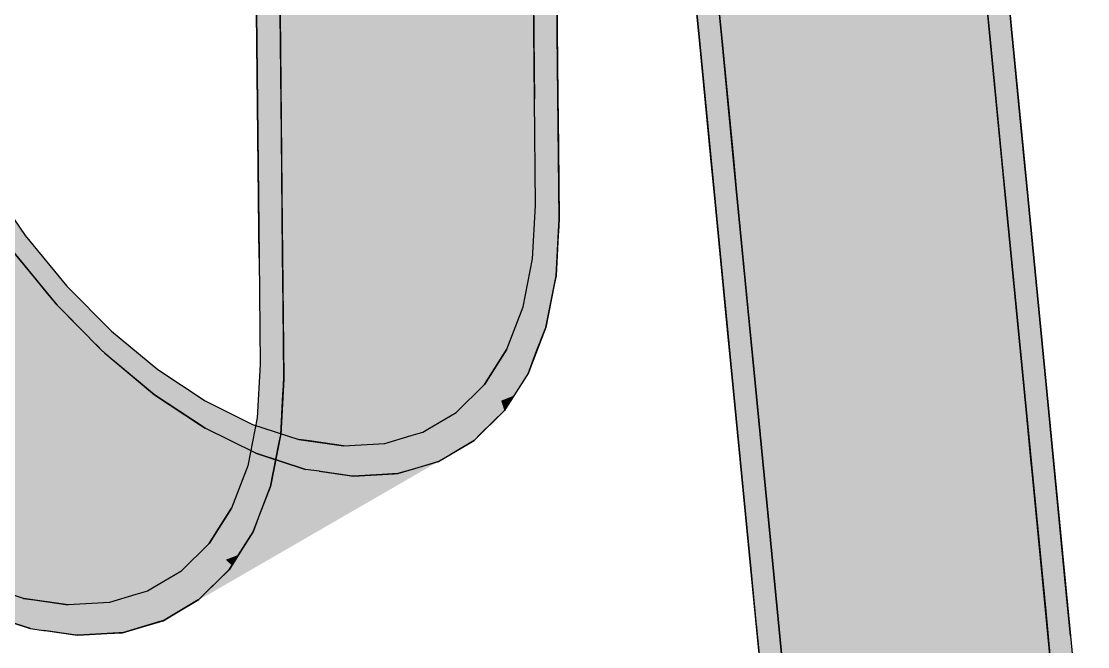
# Model space of a CAD drawing. Extents: x 0 to 2378, y 0 to 1682.
# Drawn here: x 1594.5 to 1690.3, y 1127.8 to 1183.9 of the extents above; entities that cross this region are included whole.
import ezdxf

# ---------------------------------------------------------------- set-up
doc = ezdxf.new("R2010")
doc.units = 0
doc.layers.add('SOMBRA', color=8, linetype='CONTINUOUS')
doc.layers.add('VISIBLE', color=7, linetype='CONTINUOUS')

msp = doc.modelspace()

# ---------------------------------------------------------------- linework, layer by layer
at = {"layer": 'SOMBRA', "color": 253}
for points in [[(1640.3986, 1199.0613), (1636.3035, 1177.1178), (1629.2612, 1192.6312)], [(1640.3986, 1199.0613), (1640.5942, 1179.595), (1636.3035, 1177.1178)], [(1640.4821, 1199.0566), (1640.6205, 1176.9764), (1640.3986, 1199.0613)], [(1640.4821, 1199.0566), (1640.6457, 1176.9801), (1640.6205, 1176.9764)], [(1641.0771, 1199.0232), (1640.6457, 1176.9801), (1640.4821, 1199.0566)], [(1641.0771, 1199.0232), (1640.8263, 1177.0064), (1640.6457, 1176.9801)], [(1642.509, 1198.9429), (1640.8263, 1177.0064), (1641.0771, 1199.0232)], [(1642.509, 1198.9429), (1641.6114, 1177.1209), (1640.8263, 1177.0064)], [(1642.509, 1198.9429), (1642.6183, 1188.0674), (1641.6114, 1177.1209)], [(1673.3773, 1181.0722), (1680.1736, 1196.8297), (1681.2624, 1185.6246)], [(1673.3773, 1181.0722), (1674.9746, 1193.8281), (1680.1736, 1196.8297)], [(1681.5233, 1182.9399), (1680.1736, 1196.8297), (1681.0192, 1196.7823)], [(1681.5233, 1182.9399), (1681.0192, 1196.7823), (1682.5418, 1183.0884)], [(1682.5418, 1183.0884), (1681.0192, 1196.7823), (1682.0603, 1196.7239)], [(1682.5418, 1183.0884), (1682.0603, 1196.7239), (1683.3958, 1183.2129)], [(1683.3958, 1183.2129), (1682.0603, 1196.7239), (1682.2013, 1196.7159)], [(1683.3958, 1183.2129), (1682.2013, 1196.7159), (1683.5118, 1183.2298)], [(1655.1371, 1185.5022), (1674.9746, 1193.8281), (1655.4248, 1182.541)], [(1656.5137, 1171.336), (1655.4248, 1182.541), (1674.9746, 1193.8281)], [(1656.5137, 1171.336), (1674.9746, 1193.8281), (1673.3773, 1181.0722)], [(1615.8454, 1165.3063), (1615.6498, 1184.7726), (1629.2612, 1192.6312)], [(1615.8454, 1165.3063), (1629.2612, 1192.6312), (1636.3035, 1177.1178)], [(1642.7267, 1177.2835), (1641.6114, 1177.1209), (1642.6183, 1188.0674)], [(1672.9946, 1178.0158), (1681.2624, 1185.6246), (1681.5233, 1182.9399)], [(1672.9946, 1178.0158), (1673.3773, 1181.0722), (1681.2624, 1185.6246)], [(1671.2189, 1163.8358), (1681.5233, 1182.9399), (1682.7337, 1170.4838)], [(1671.2189, 1163.8358), (1672.9946, 1178.0158), (1681.5233, 1182.9399)], [(1683.0261, 1167.4748), (1681.5233, 1182.9399), (1682.5418, 1183.0884)], [(1684.2261, 1167.9401), (1682.5418, 1183.0884), (1683.3958, 1183.2129)], [(1683.0261, 1167.4748), (1682.5418, 1183.0884), (1684.2261, 1167.9401)], [(1684.8804, 1168.1938), (1683.3958, 1183.2129), (1683.5118, 1183.2298)], [(1684.2261, 1167.9401), (1683.3958, 1183.2129), (1684.8804, 1168.1938)], [(1684.8804, 1168.1938), (1683.5118, 1183.2298), (1684.9696, 1168.2284)], [(1656.5137, 1171.336), (1673.3773, 1181.0722), (1672.9946, 1178.0158)], [(1640.5942, 1179.595), (1637.2508, 1175.0309), (1636.3035, 1177.1178)], [(1640.5942, 1179.595), (1640.6205, 1176.9764), (1637.2508, 1175.0309)], [(1637.2508, 1175.0309), (1615.8454, 1165.3063), (1636.3035, 1177.1178)], [(1642.7267, 1177.2835), (1642.773, 1172.6749), (1640.7168, 1167.3956)], [(1642.7267, 1177.2835), (1640.7168, 1167.3956), (1641.6114, 1177.1209)], [(1641.6114, 1177.1209), (1640.7168, 1167.3956), (1640.8263, 1177.0064)], [(1656.5137, 1171.336), (1672.9946, 1178.0158), (1656.7745, 1168.6512)], [(1657.985, 1156.1952), (1656.7745, 1168.6512), (1672.9946, 1178.0158)], [(1657.985, 1156.1952), (1672.9946, 1178.0158), (1671.2189, 1163.8358)], [(1640.6205, 1176.9764), (1640.7168, 1167.3956), (1637.2508, 1175.0309)], [(1640.6457, 1176.9801), (1640.7168, 1167.3956), (1640.6205, 1176.9764)], [(1640.8263, 1177.0064), (1640.7168, 1167.3956), (1640.6457, 1176.9801)], [(1637.2508, 1175.0309), (1615.8718, 1162.6877), (1615.8454, 1165.3063)], [(1637.2508, 1175.0309), (1615.968, 1153.1069), (1615.8718, 1162.6877)], [(1637.2508, 1175.0309), (1640.7168, 1167.3956), (1615.968, 1153.1069)], [(1642.8381, 1166.1954), (1640.7168, 1167.3956), (1642.773, 1172.6749)], [(1670.79, 1160.4102), (1682.7337, 1170.4838), (1683.0261, 1167.4748)], [(1670.79, 1160.4102), (1671.2189, 1163.8358), (1682.7337, 1170.4838)], [(1594.8538, 1164.7012), (1591.4526, 1169.6369), (1570.1051, 1150.4125)], [(1591.1296, 1167.0463), (1591.4526, 1169.6369), (1594.8538, 1164.7012)], [(1684.8147, 1149.0689), (1683.0261, 1167.4748), (1684.2261, 1167.9401)], [(1686.2152, 1150.0496), (1684.2261, 1167.9401), (1684.8804, 1168.1938)], [(1684.8147, 1149.0689), (1684.2261, 1167.9401), (1686.2152, 1150.0496)], [(1686.6442, 1150.35), (1684.8804, 1168.1938), (1684.9696, 1168.2284)], [(1686.2152, 1150.0496), (1684.8804, 1168.1938), (1686.6442, 1150.35)], [(1686.6442, 1150.35), (1684.9696, 1168.2284), (1686.7029, 1150.3911)], [(1593.5883, 1163.4811), (1591.1296, 1167.0463), (1594.8538, 1164.7012)], [(1640.7168, 1167.3956), (1640.4551, 1162.6232), (1615.968, 1153.1069)], [(1642.5623, 1161.0882), (1640.4551, 1162.6232), (1640.7168, 1167.3956)], [(1642.5623, 1161.0882), (1640.7168, 1167.3956), (1642.7601, 1164.7501)], [(1642.7601, 1164.7501), (1640.7168, 1167.3956), (1642.7603, 1164.7544)], [(1642.7603, 1164.7544), (1640.7168, 1167.3956), (1642.7614, 1164.7749)], [(1642.7614, 1164.7749), (1640.7168, 1167.3956), (1642.7634, 1164.8123)], [(1642.7634, 1164.8123), (1640.7168, 1167.3956), (1642.7664, 1164.8668)], [(1642.7664, 1164.8668), (1640.7168, 1167.3956), (1642.7703, 1164.9393)], [(1642.7703, 1164.9393), (1640.7168, 1167.3956), (1642.775, 1165.027)], [(1642.8381, 1166.1954), (1642.775, 1165.027), (1640.7168, 1167.3956)], [(1668.6478, 1143.3035), (1683.0261, 1167.4748), (1684.4863, 1152.4479)], [(1668.6478, 1143.3035), (1670.79, 1160.4102), (1683.0261, 1167.4748)], [(1594.8538, 1164.7012), (1570.1051, 1150.4125), (1573.8457, 1145.8769)], [(1598.5944, 1160.1655), (1594.8538, 1164.7012), (1573.8457, 1145.8769)], [(1593.5883, 1163.4811), (1594.8538, 1164.7012), (1598.5944, 1160.1655)], [(1657.985, 1156.1952), (1671.2189, 1163.8358), (1670.79, 1160.4102)], [(1595.8266, 1160.7398), (1593.7012, 1163.3172), (1593.5883, 1163.4811)], [(1595.8266, 1160.7398), (1593.5883, 1163.4811), (1598.5944, 1160.1655)], [(1640.4551, 1162.6232), (1615.7064, 1148.3345), (1615.968, 1153.1069)], [(1641.636, 1156.4464), (1639.5925, 1158.2958), (1640.4551, 1162.6232)], [(1641.636, 1156.4464), (1640.4551, 1162.6232), (1642.3997, 1160.2733)], [(1642.5623, 1161.0882), (1642.3997, 1160.2733), (1640.4551, 1162.6232)], [(1596.8488, 1159.5), (1595.8266, 1160.7398), (1602.5896, 1156.128)], [(1595.8266, 1160.7398), (1598.5944, 1160.1655), (1602.5896, 1156.128)], [(1657.985, 1156.1952), (1670.79, 1160.4102), (1658.2774, 1153.1861)], [(1659.7376, 1138.1592), (1658.2774, 1153.1861), (1670.79, 1160.4102)], [(1659.7376, 1138.1592), (1670.79, 1160.4102), (1668.6478, 1143.3035)], [(1597.5295, 1158.6746), (1596.8488, 1159.5), (1606.7615, 1152.6579)], [(1596.8488, 1159.5), (1602.5896, 1156.128), (1606.7615, 1152.6579)], [(1597.5806, 1158.6125), (1597.5295, 1158.6746), (1606.7615, 1152.6579)], [(1598.7038, 1157.4493), (1597.7105, 1158.455), (1597.5806, 1158.6125)], [(1598.7038, 1157.4493), (1597.5806, 1158.6125), (1611.0183, 1149.8491)], [(1597.5806, 1158.6125), (1606.7615, 1152.6579), (1611.0183, 1149.8491)], [(1640.1055, 1152.4679), (1638.1358, 1154.5072), (1639.5925, 1158.2958)], [(1640.1055, 1152.4679), (1639.5925, 1158.2958), (1641.5177, 1156.1389)], [(1641.5177, 1156.1389), (1639.5925, 1158.2958), (1641.5183, 1156.1405)], [(1641.636, 1156.4464), (1641.5183, 1156.1405), (1639.5925, 1158.2958)], [(1599.6452, 1156.4961), (1598.7038, 1157.4493), (1611.0183, 1149.8491)], [(1600.3743, 1155.758), (1599.6452, 1156.4961), (1611.0183, 1149.8491)], [(1600.9384, 1155.1868), (1600.3743, 1155.758), (1611.0183, 1149.8491)], [(1601.3643, 1154.7555), (1600.9384, 1155.1868), (1611.0183, 1149.8491)], [(1601.6738, 1154.4422), (1601.3643, 1154.7555), (1611.0183, 1149.8491)], [(1601.6971, 1154.4185), (1601.6738, 1154.4422), (1611.0183, 1149.8491)], [(1601.9956, 1154.1176), (1601.9885, 1154.1235), (1601.6971, 1154.4185)], [(1601.9956, 1154.1176), (1601.6971, 1154.4185), (1615.2751, 1147.7426)], [(1601.6971, 1154.4185), (1611.0183, 1149.8491), (1615.2751, 1147.7426)], [(1602.2641, 1153.8944), (1601.9956, 1154.1176), (1615.2751, 1147.7426)], [(1640.0733, 1152.3843), (1636.1206, 1151.3188), (1638.1358, 1154.5072)], [(1640.0733, 1152.3843), (1638.1358, 1154.5072), (1640.1055, 1152.4679)], [(1602.3766, 1153.8008), (1602.2641, 1153.8944), (1615.2751, 1147.7426)], [(1602.3766, 1153.8008), (1615.2751, 1147.7426), (1602.8632, 1153.3964)], [(1615.5791, 1145.142), (1606.4575, 1150.4084), (1602.8632, 1153.3964)], [(1615.5791, 1145.142), (1602.8632, 1153.3964), (1615.2751, 1147.7426)], [(1640.0733, 1152.3843), (1637.6341, 1149.8731), (1636.1206, 1151.3188)], [(1640.0733, 1152.3843), (1638.761, 1150.31), (1637.6341, 1149.8731)], [(1668.1662, 1139.4569), (1684.4863, 1152.4479), (1684.8147, 1149.0689)], [(1668.1662, 1139.4569), (1668.6478, 1143.3035), (1684.4863, 1152.4479)], [(1633.994, 1148.4615), (1633.5891, 1148.8203), (1636.1206, 1151.3188)], [(1633.994, 1148.4615), (1636.1206, 1151.3188), (1637.6335, 1149.8728)], [(1637.6335, 1149.8728), (1636.1206, 1151.3188), (1637.6341, 1149.8731)], [(1615.5791, 1145.142), (1611.0183, 1147.3996), (1606.4575, 1150.4084)], [(1638.1642, 1149.3667), (1637.6341, 1149.8731), (1638.761, 1150.31)], [(1688.6069, 1128.5387), (1686.2152, 1150.0496), (1686.6442, 1150.35)], [(1688.781, 1128.733), (1686.6442, 1150.35), (1686.7029, 1150.3911)], [(1688.6069, 1128.5387), (1686.6442, 1150.35), (1688.781, 1128.733)], [(1688.781, 1128.733), (1686.7029, 1150.3911), (1688.8049, 1128.7597)], [(1637.9166, 1148.9755), (1633.994, 1148.4615), (1637.6335, 1149.8728)], [(1638.1637, 1149.366), (1637.6335, 1149.8728), (1637.6341, 1149.8731)], [(1637.9166, 1148.9755), (1637.6335, 1149.8728), (1638.1637, 1149.366)], [(1638.1637, 1149.366), (1637.6341, 1149.8731), (1638.1642, 1149.3667)], [(1687.9407, 1127.7948), (1684.8147, 1149.0689), (1686.2152, 1150.0496)], [(1687.9407, 1127.7948), (1686.2152, 1150.0496), (1688.6069, 1128.5387)], [(1631.0503, 1147.32), (1633.5891, 1148.8203), (1633.994, 1148.4615)], [(1635.1943, 1146.3014), (1631.0503, 1147.32), (1633.994, 1148.4615)], [(1637.9166, 1148.9755), (1635.781, 1146.8778), (1633.994, 1148.4615)], [(1635.1943, 1146.3014), (1633.994, 1148.4615), (1635.781, 1146.8778)], [(1665.5842, 1118.8376), (1684.8147, 1149.0689), (1686.5747, 1130.9565)], [(1665.5842, 1118.8376), (1668.1662, 1139.4569), (1684.8147, 1149.0689)], [(1687.9407, 1127.7948), (1685.2794, 1144.286), (1684.8147, 1149.0689)], [(1615.5791, 1145.142), (1615.2751, 1147.7426), (1621.3323, 1143.5517)], [(1621.3323, 1143.5517), (1615.2751, 1147.7426), (1619.447, 1146.3953)], [(1621.3323, 1143.5517), (1619.447, 1146.3953), (1622.7033, 1144.0833)], [(1622.7033, 1144.0833), (1619.447, 1146.3953), (1623.4422, 1145.8197)], [(1627.3681, 1145.8922), (1627.1828, 1146.0361), (1629.5461, 1146.7368)], [(1631.984, 1144.399), (1627.3681, 1145.8922), (1629.5461, 1146.7368)], [(1631.984, 1144.399), (1629.5461, 1146.7368), (1630.5839, 1147.0445)], [(1635.1943, 1146.3014), (1630.5839, 1147.0445), (1631.0503, 1147.32)], [(1631.984, 1144.399), (1630.5839, 1147.0445), (1633.0335, 1145.021)], [(1635.1943, 1146.3014), (1633.0335, 1145.021), (1630.5839, 1147.0445)], [(1622.7033, 1144.0833), (1623.4422, 1145.8197), (1624.7301, 1144.8692)], [(1624.7301, 1144.8692), (1623.4422, 1145.8197), (1627.1828, 1146.0361)], [(1624.7301, 1144.8692), (1627.1828, 1146.0361), (1627.3681, 1145.8922)], [(1628.3353, 1143.3212), (1624.7301, 1144.8692), (1627.3681, 1145.8922)], [(1628.3353, 1143.3212), (1627.3681, 1145.8922), (1630.033, 1143.8227)], [(1631.984, 1144.399), (1630.033, 1143.8227), (1627.3681, 1145.8922)], [(1615.5791, 1145.142), (1621.2616, 1143.5243), (1620.048, 1143.6968)], [(1615.5791, 1145.142), (1621.3323, 1143.5517), (1621.2616, 1143.5243)], [(1624.326, 1143.0885), (1622.7033, 1144.0833), (1624.7301, 1144.8692)], [(1624.326, 1143.0885), (1624.7301, 1144.8692), (1626.9377, 1143.2401)], [(1628.3353, 1143.3212), (1626.9377, 1143.2401), (1624.7301, 1144.8692)], [(1621.2616, 1143.5243), (1621.3323, 1143.5517), (1621.4005, 1143.5045)], [(1621.4005, 1143.5045), (1621.3323, 1143.5517), (1622.7033, 1144.0833)], [(1621.4005, 1143.5045), (1622.7033, 1144.0833), (1624.0489, 1143.1279)], [(1624.326, 1143.0885), (1624.0489, 1143.1279), (1622.7033, 1144.0833)], [(1687.9083, 1127.7585), (1685.2794, 1144.286), (1687.9407, 1127.7948)], [(1687.9083, 1127.7585), (1685.3293, 1143.7733), (1685.2794, 1144.286)], [(1686.9856, 1126.7283), (1685.3293, 1143.7733), (1687.9083, 1127.7585)], [(1659.7376, 1138.1592), (1668.6478, 1143.3035), (1668.1662, 1139.4569)], [(1659.7376, 1138.1592), (1668.1662, 1139.4569), (1660.0659, 1134.7802)], [(1661.826, 1116.6678), (1660.0659, 1134.7802), (1668.1662, 1139.4569)], [(1661.826, 1116.6678), (1668.1662, 1139.4569), (1665.5842, 1118.8376)], [(1664.9814, 1114.0242), (1686.5747, 1130.9565), (1686.9856, 1126.7283)], [(1664.9814, 1114.0242), (1665.5842, 1118.8376), (1686.5747, 1130.9565)], [(1687.9407, 1127.7948), (1688.6069, 1128.5387), (1690.3486, 1112.8741)], [(1688.6069, 1128.5387), (1688.781, 1128.733), (1690.3486, 1112.8741)], [(1688.781, 1128.733), (1688.8049, 1128.7597), (1690.3486, 1112.8741)], [(1687.9083, 1127.7585), (1687.9407, 1127.7948), (1690.3486, 1112.8741)]]:
    msp.add_solid(points, dxfattribs=at)
at = {"layer": 'SOMBRA', "color": 252}
for points in [[(1630.8266, 1192.1981), (1642.7003, 1179.9073), (1642.509, 1198.9429)], [(1654.1102, 1196.0693), (1655.4248, 1182.541), (1656.2705, 1182.4936)], [(1654.1102, 1196.0693), (1656.2705, 1182.4936), (1654.7789, 1195.9091)], [(1654.7789, 1195.9091), (1656.2705, 1182.4936), (1657.3115, 1182.4352)], [(1654.7789, 1195.9091), (1657.3115, 1182.4352), (1656.0088, 1195.6145)], [(1656.0088, 1195.6145), (1657.3115, 1182.4352), (1657.4526, 1182.4272)], [(1656.0088, 1195.6145), (1657.4526, 1182.4272), (1656.175, 1195.5747)], [(1657.1656, 1185.3809), (1657.4526, 1182.4272), (1677.2687, 1193.8681)], [(1657.4526, 1182.4272), (1675.7661, 1181.5983), (1677.2687, 1193.8681)], [(1683.2505, 1185.9194), (1677.2687, 1193.8681), (1675.7661, 1181.5983)], [(1617.9516, 1165.6186), (1630.8266, 1192.1981), (1617.7603, 1184.6542)], [(1617.9516, 1165.6186), (1637.8087, 1177.0831), (1630.8266, 1192.1981)], [(1630.8266, 1192.1981), (1637.8087, 1177.0831), (1642.7003, 1179.9073)], [(1683.5118, 1183.2298), (1683.2505, 1185.9194), (1675.7661, 1181.5983)], [(1615.897, 1162.6914), (1615.6498, 1184.7726), (1615.8718, 1162.6877)], [(1615.897, 1162.6914), (1615.7334, 1184.7679), (1615.6498, 1184.7726)], [(1616.0775, 1162.7177), (1615.7334, 1184.7679), (1615.897, 1162.6914)], [(1616.0775, 1162.7177), (1616.3284, 1184.7346), (1615.7334, 1184.7679)], [(1616.8626, 1162.8322), (1616.3284, 1184.7346), (1616.0775, 1162.7177)], [(1616.8626, 1162.8322), (1617.7603, 1184.6542), (1616.3284, 1184.7346)], [(1616.8626, 1162.8322), (1617.8696, 1173.7788), (1617.7603, 1184.6542)], [(1684.677, 1171.2393), (1683.5118, 1183.2298), (1675.3918, 1178.5417)], [(1683.5118, 1183.2298), (1675.7661, 1181.5983), (1675.3918, 1178.5417)], [(1655.4248, 1182.541), (1656.7745, 1168.6512), (1657.7931, 1168.7997)], [(1655.4248, 1182.541), (1657.7931, 1168.7997), (1656.2705, 1182.4936)], [(1656.2705, 1182.4936), (1657.7931, 1168.7997), (1658.6471, 1168.9242)], [(1656.2705, 1182.4936), (1658.6471, 1168.9242), (1657.3115, 1182.4352)], [(1657.3115, 1182.4352), (1658.6471, 1168.9242), (1658.7631, 1168.9411)], [(1657.3115, 1182.4352), (1658.7631, 1168.9411), (1657.4526, 1182.4272)], [(1657.4526, 1182.4272), (1658.5017, 1171.6307), (1675.7661, 1181.5983)], [(1658.5017, 1171.6307), (1675.3918, 1178.5417), (1675.7661, 1181.5983)], [(1637.8087, 1177.0831), (1642.7267, 1177.2835), (1642.7003, 1179.9073)], [(1658.5017, 1171.6307), (1658.7631, 1168.9411), (1675.3918, 1178.5417)], [(1658.7631, 1168.9411), (1673.723, 1164.915), (1675.3918, 1178.5417)], [(1684.677, 1171.2393), (1675.3918, 1178.5417), (1673.723, 1164.915)], [(1617.9516, 1165.6186), (1638.7711, 1174.9997), (1637.8087, 1177.0831)], [(1637.8087, 1177.0831), (1638.7711, 1174.9997), (1642.7267, 1177.2835)], [(1638.7711, 1174.9997), (1642.8381, 1166.1954), (1642.7267, 1177.2835)], [(1617.9516, 1165.6186), (1617.9779, 1162.9948), (1638.7711, 1174.9997)], [(1638.7711, 1174.9997), (1617.9779, 1162.9948), (1618.0894, 1151.9067)], [(1638.7711, 1174.9997), (1618.0894, 1151.9067), (1642.8381, 1166.1954)], [(1617.9779, 1162.9948), (1617.8696, 1173.7788), (1616.8626, 1162.8322)], [(1684.9696, 1168.2284), (1684.677, 1171.2393), (1673.723, 1164.915)], [(1656.7745, 1168.6512), (1659.4773, 1153.6514), (1657.7931, 1168.7997)], [(1656.7745, 1168.6512), (1658.2774, 1153.1861), (1659.4773, 1153.6514)], [(1657.7931, 1168.7997), (1660.1317, 1153.9051), (1658.6471, 1168.9242)], [(1657.7931, 1168.7997), (1659.4773, 1153.6514), (1660.1317, 1153.9051)], [(1658.6471, 1168.9242), (1660.2209, 1153.9397), (1658.7631, 1168.9411)], [(1658.6471, 1168.9242), (1660.1317, 1153.9051), (1660.2209, 1153.9397)], [(1658.7631, 1168.9411), (1659.9283, 1156.9506), (1673.723, 1164.915)], [(1686.3745, 1153.771), (1684.9696, 1168.2284), (1673.3039, 1161.4932)], [(1684.9696, 1168.2284), (1673.723, 1164.915), (1673.3039, 1161.4932)], [(1618.0894, 1151.9067), (1642.5623, 1161.0882), (1642.8381, 1166.1954)], [(1659.9283, 1156.9506), (1673.3039, 1161.4932), (1673.723, 1164.915)], [(1574.2731, 1145.4898), (1593.7012, 1163.3172), (1597.3941, 1158.8388)], [(1615.897, 1162.6914), (1615.8718, 1162.6877), (1615.968, 1153.1069)], [(1616.0775, 1162.7177), (1615.897, 1162.6914), (1615.968, 1153.1069)], [(1618.0242, 1158.3862), (1616.8626, 1162.8322), (1615.968, 1153.1069)], [(1616.8626, 1162.8322), (1616.0775, 1162.7177), (1615.968, 1153.1069)], [(1618.0242, 1158.3862), (1617.9779, 1162.9948), (1616.8626, 1162.8322)], [(1617.8136, 1146.7995), (1641.636, 1156.4464), (1642.5623, 1161.0882)], [(1618.0855, 1151.8348), (1617.8136, 1146.7995), (1642.5623, 1161.0882)], [(1618.0894, 1151.9067), (1618.0855, 1151.8348), (1642.5623, 1161.0882)], [(1659.9283, 1156.9506), (1660.2209, 1153.9397), (1673.3039, 1161.4932)], [(1660.2209, 1153.9397), (1671.2918, 1145.063), (1673.3039, 1161.4932)], [(1686.3745, 1153.771), (1673.3039, 1161.4932), (1671.2918, 1145.063)], [(1572.9618, 1144.1663), (1597.3941, 1158.8388), (1597.7105, 1158.455)], [(1572.9618, 1144.1663), (1574.2731, 1145.4898), (1597.3941, 1158.8388)], [(1578.7126, 1141.2816), (1572.9618, 1144.1663), (1597.7105, 1158.455)], [(1578.7126, 1141.2816), (1597.7105, 1158.455), (1601.6134, 1154.5034)], [(1618.0263, 1150.7383), (1618.0242, 1158.3862), (1615.968, 1153.1069)], [(1618.0263, 1150.7383), (1618.0894, 1151.9067), (1618.0242, 1158.3862)], [(1616.8873, 1142.1577), (1640.8474, 1154.3965), (1641.636, 1156.4464)], [(1617.8005, 1146.7341), (1616.8873, 1142.1577), (1641.636, 1156.4464)], [(1617.8136, 1146.7995), (1617.8005, 1146.7341), (1641.636, 1156.4464)], [(1577.2398, 1139.8348), (1601.6134, 1154.5034), (1601.9885, 1154.1235)], [(1577.2398, 1139.8348), (1578.7126, 1141.2816), (1601.6134, 1154.5034)], [(1583.0042, 1137.3708), (1577.2398, 1139.8348), (1601.9885, 1154.1235)], [(1583.0042, 1137.3708), (1601.9885, 1154.1235), (1606.1003, 1150.7053)], [(1616.8873, 1142.1577), (1628.4128, 1147.2174), (1640.8474, 1154.3965)], [(1628.4128, 1147.2174), (1640.7587, 1154.166), (1640.8474, 1154.3965)], [(1628.4128, 1147.2174), (1629.7489, 1147.8094), (1640.7587, 1154.166)], [(1629.7489, 1147.8094), (1640.0733, 1152.3843), (1640.7587, 1154.166)], [(1617.651, 1145.9846), (1615.968, 1153.1069), (1615.7064, 1148.3345)], [(1617.651, 1145.9846), (1618.0113, 1150.4614), (1615.968, 1153.1069)], [(1618.0113, 1150.4614), (1618.0115, 1150.4657), (1615.968, 1153.1069)], [(1618.0115, 1150.4657), (1618.0127, 1150.4862), (1615.968, 1153.1069)], [(1618.0127, 1150.4862), (1618.0147, 1150.5236), (1615.968, 1153.1069)], [(1618.0147, 1150.5236), (1618.0176, 1150.5781), (1615.968, 1153.1069)], [(1618.0176, 1150.5781), (1618.0215, 1150.6506), (1615.968, 1153.1069)], [(1618.0215, 1150.6506), (1618.0263, 1150.7383), (1615.968, 1153.1069)], [(1658.2774, 1153.1861), (1661.4665, 1135.7609), (1659.4773, 1153.6514)], [(1658.2774, 1153.1861), (1660.0659, 1134.7802), (1661.4665, 1135.7609)], [(1659.4773, 1153.6514), (1661.8955, 1136.0613), (1660.1317, 1153.9051)], [(1659.4773, 1153.6514), (1661.4665, 1135.7609), (1661.8955, 1136.0613)], [(1660.1317, 1153.9051), (1661.9542, 1136.1024), (1660.2209, 1153.9397)], [(1660.1317, 1153.9051), (1661.8955, 1136.0613), (1661.9542, 1136.1024)], [(1660.2209, 1153.9397), (1661.6257, 1139.4823), (1671.2918, 1145.063)], [(1686.7029, 1150.3911), (1686.3745, 1153.771), (1671.2918, 1145.063)], [(1615.3246, 1138.0957), (1638.761, 1150.31), (1640.0733, 1152.3843)], [(1629.7489, 1147.8094), (1615.3246, 1138.0957), (1640.0733, 1152.3843)], [(1581.7087, 1136.1197), (1606.1003, 1150.7053), (1606.4575, 1150.4084)], [(1581.7087, 1136.1197), (1583.0042, 1137.3708), (1606.1003, 1150.7053)], [(1587.7515, 1134.4706), (1581.7087, 1136.1197), (1606.4575, 1150.4084)], [(1587.7515, 1134.4706), (1606.4575, 1150.4084), (1610.6108, 1147.6685)], [(1615.3246, 1138.0957), (1628.9336, 1144.6362), (1638.761, 1150.31)], [(1617.651, 1145.9846), (1617.8136, 1146.7995), (1618.0113, 1150.4614)], [(1628.9336, 1144.6362), (1637.9166, 1148.9755), (1638.761, 1150.31)], [(1688.3951, 1132.9776), (1686.7029, 1150.3911), (1670.8214, 1141.2219)], [(1686.7029, 1150.3911), (1671.2918, 1145.063), (1670.8214, 1141.2219)], [(1613.1679, 1134.6868), (1635.1943, 1146.3014), (1637.9166, 1148.9755)], [(1628.9336, 1144.6362), (1613.1679, 1134.6868), (1637.9166, 1148.9755)], [(1616.7696, 1141.8518), (1615.7064, 1148.3345), (1614.8437, 1144.0071)], [(1616.7696, 1141.8518), (1617.651, 1145.9846), (1615.7064, 1148.3345)], [(1586.2696, 1133.1109), (1610.6108, 1147.6685), (1611.0183, 1147.3996)], [(1586.2696, 1133.1109), (1587.7515, 1134.4706), (1610.6108, 1147.6685)], [(1590.7662, 1130.8851), (1586.2696, 1133.1109), (1611.0183, 1147.3996)], [(1590.8304, 1130.8533), (1590.7662, 1130.8851), (1611.0183, 1147.3996)], [(1590.8304, 1130.8533), (1611.0183, 1147.3996), (1615.5791, 1145.142)], [(1629.7489, 1147.8094), (1616.01, 1139.8773), (1615.3246, 1138.0957)], [(1629.7489, 1147.8094), (1616.0987, 1140.1078), (1616.01, 1139.8773)], [(1629.7489, 1147.8094), (1628.4128, 1147.2174), (1616.0987, 1140.1078)], [(1628.4128, 1147.2174), (1616.8653, 1142.1005), (1616.0987, 1140.1078)], [(1616.8873, 1142.1577), (1616.8653, 1142.1005), (1628.4128, 1147.2174)], [(1610.4455, 1132.0127), (1631.984, 1144.399), (1635.1943, 1146.3014)], [(1613.1296, 1134.6491), (1610.4455, 1132.0127), (1635.1943, 1146.3014)], [(1613.1679, 1134.6868), (1613.1296, 1134.6491), (1635.1943, 1146.3014)], [(1616.7696, 1141.8518), (1616.8873, 1142.1577), (1617.651, 1145.9846)], [(1610.6213, 1141.3124), (1590.8304, 1130.8533), (1615.5791, 1145.142)], [(1596.6139, 1130.4926), (1616.6529, 1144.7948), (1619.6867, 1143.8137)], [(1596.6139, 1130.4926), (1610.6213, 1141.3124), (1616.6529, 1144.7948)], [(1610.6213, 1141.3124), (1615.5791, 1145.142), (1616.6529, 1144.7948)], [(1628.9336, 1144.6362), (1614.0122, 1136.0213), (1613.1679, 1134.6868)], [(1614.0122, 1136.0213), (1628.9336, 1144.6362), (1615.2942, 1138.0476)], [(1615.3246, 1138.0957), (1615.2942, 1138.0476), (1628.9336, 1144.6362)], [(1661.6257, 1139.4823), (1670.8214, 1141.2219), (1671.2918, 1145.063)], [(1595.2993, 1129.4081), (1619.6867, 1143.8137), (1620.048, 1143.6968)], [(1595.2993, 1129.4081), (1596.6139, 1130.4926), (1619.6867, 1143.8137)], [(1614.1408, 1139.4131), (1595.2993, 1129.4081), (1620.048, 1143.6968)], [(1600.9363, 1129.8376), (1621.2616, 1143.5243), (1623.9742, 1143.1385)], [(1600.9363, 1129.8376), (1614.1408, 1139.4131), (1621.2616, 1143.5243)], [(1607.2353, 1130.1103), (1631.6925, 1144.3129), (1631.984, 1144.399)], [(1610.4003, 1131.986), (1607.2353, 1130.1103), (1631.984, 1144.399)], [(1607.2353, 1130.1103), (1608.596, 1130.9781), (1631.6925, 1144.3129)], [(1608.596, 1130.9781), (1628.3353, 1143.3212), (1631.6925, 1144.3129)], [(1610.4455, 1132.0127), (1610.4003, 1131.986), (1631.984, 1144.399)], [(1615.3567, 1138.1792), (1614.8437, 1144.0071), (1613.3871, 1140.2185)], [(1614.1408, 1139.4131), (1620.048, 1143.6968), (1621.2616, 1143.5243)], [(1615.3567, 1138.1792), (1616.769, 1141.8502), (1614.8437, 1144.0071)], [(1616.769, 1141.8502), (1616.7696, 1141.8518), (1614.8437, 1144.0071)], [(1599.5773, 1128.7998), (1623.9742, 1143.1385), (1624.326, 1143.0885)], [(1599.5773, 1128.7998), (1600.9363, 1129.8376), (1623.9742, 1143.1385)], [(1605.0097, 1130.0295), (1599.5773, 1128.7998), (1624.326, 1143.0885)], [(1603.5866, 1129.0325), (1627.9976, 1143.3016), (1628.3353, 1143.3212)], [(1608.596, 1130.9781), (1603.5866, 1129.0325), (1628.3353, 1143.3212)], [(1603.5866, 1129.0325), (1605.0097, 1130.0295), (1627.9976, 1143.3016)], [(1605.0097, 1130.0295), (1624.326, 1143.0885), (1627.9976, 1143.3016)], [(1610.6213, 1141.3124), (1591.9042, 1130.5061), (1590.8304, 1130.8533)], [(1610.6213, 1141.3124), (1594.938, 1129.525), (1591.9042, 1130.5061)], [(1610.6213, 1141.3124), (1596.6139, 1130.4926), (1594.938, 1129.525)], [(1661.6257, 1139.4823), (1661.9542, 1136.1024), (1670.8214, 1141.2219)], [(1661.9542, 1136.1024), (1668.3978, 1121.4322), (1670.8214, 1141.2219)], [(1688.3951, 1132.9776), (1670.8214, 1141.2219), (1668.3978, 1121.4322)], [(1612.8854, 1135.5844), (1613.3871, 1140.2185), (1611.3718, 1137.0301)], [(1612.8854, 1135.5844), (1615.3567, 1138.1792), (1613.3871, 1140.2185)], [(1578.1144, 1139.1077), (1590.8304, 1130.8533), (1595.2993, 1129.4081)], [(1578.1144, 1139.1077), (1596.5836, 1129.263), (1590.5263, 1133.4539)], [(1578.1144, 1139.1077), (1595.2993, 1129.4081), (1596.5128, 1129.2356)], [(1578.1144, 1139.1077), (1596.5128, 1129.2356), (1596.5836, 1129.263)], [(1614.1408, 1139.4131), (1596.5128, 1129.2356), (1595.2993, 1129.4081)], [(1599.2255, 1128.8499), (1596.5128, 1129.2356), (1614.1408, 1139.4131)], [(1599.2255, 1128.8499), (1614.1408, 1139.4131), (1600.9363, 1129.8376)], [(1612.8854, 1135.5844), (1615.3246, 1138.0957), (1615.3567, 1138.1792)], [(1612.8854, 1135.5844), (1614.0122, 1136.0213), (1615.3246, 1138.0957)], [(1609.2453, 1134.1728), (1611.3718, 1137.0301), (1608.8404, 1134.5316)], [(1609.2453, 1134.1728), (1612.8847, 1135.5841), (1611.3718, 1137.0301)], [(1612.8847, 1135.5841), (1612.8854, 1135.5844), (1611.3718, 1137.0301)], [(1614.0122, 1136.0213), (1612.8854, 1135.5844), (1613.4154, 1135.078)], [(1661.4665, 1135.7609), (1664.0323, 1114.4443), (1661.8955, 1136.0613)], [(1661.8955, 1136.0613), (1664.0562, 1114.471), (1661.9542, 1136.1024)], [(1661.8955, 1136.0613), (1664.0323, 1114.4443), (1664.0562, 1114.471)], [(1661.9542, 1136.1024), (1663.6463, 1118.6889), (1668.3978, 1121.4322)], [(1609.2453, 1134.1728), (1613.415, 1135.0773), (1612.8847, 1135.5841)], [(1609.2453, 1134.1728), (1613.1679, 1134.6868), (1613.415, 1135.0773)], [(1612.8847, 1135.5841), (1613.4154, 1135.078), (1612.8854, 1135.5844)], [(1612.8847, 1135.5841), (1613.415, 1135.0773), (1613.4154, 1135.078)], [(1660.0659, 1134.7802), (1663.8582, 1114.25), (1661.4665, 1135.7609)], [(1661.4665, 1135.7609), (1663.8582, 1114.25), (1664.0323, 1114.4443)], [(1609.2453, 1134.1728), (1608.8404, 1134.5316), (1606.3015, 1133.0313)], [(1608.2848, 1130.7323), (1609.2453, 1134.1728), (1606.3015, 1133.0313)], [(1608.2848, 1130.7323), (1611.0323, 1132.5891), (1609.2453, 1134.1728)], [(1609.2453, 1134.1728), (1611.0323, 1132.5891), (1613.1679, 1134.6868)], [(1660.0659, 1134.7802), (1663.192, 1113.5061), (1663.8582, 1114.25)], [(1660.0659, 1134.7802), (1660.5307, 1129.9973), (1663.192, 1113.5061)], [(1596.5836, 1129.263), (1594.6983, 1132.1066), (1590.5263, 1133.4539)], [(1608.2848, 1130.7323), (1606.3015, 1133.0313), (1605.8352, 1132.7558)], [(1688.8049, 1128.7597), (1688.3951, 1132.9776), (1668.3978, 1121.4322)], [(1596.5836, 1129.263), (1597.9546, 1129.7946), (1594.6983, 1132.1066)], [(1597.9546, 1129.7946), (1598.6934, 1131.531), (1594.6983, 1132.1066)], [(1602.6193, 1131.6035), (1604.7974, 1132.4481), (1602.434, 1131.7474)], [(1602.6193, 1131.6035), (1605.8352, 1132.7558), (1604.7974, 1132.4481)], [(1602.6193, 1131.6035), (1608.2848, 1130.7323), (1605.8352, 1132.7558)], [(1608.2848, 1130.7323), (1610.4455, 1132.0127), (1611.0323, 1132.5891)], [(1597.9546, 1129.7946), (1599.9814, 1130.5806), (1598.6934, 1131.531)], [(1599.9814, 1130.5806), (1602.434, 1131.7474), (1598.6934, 1131.531)], [(1599.9814, 1130.5806), (1602.6193, 1131.6035), (1602.434, 1131.7474)], [(1599.9814, 1130.5806), (1605.2843, 1129.534), (1602.6193, 1131.6035)], [(1602.6193, 1131.6035), (1605.2843, 1129.534), (1607.2353, 1130.1103)], [(1602.6193, 1131.6035), (1607.2353, 1130.1103), (1608.2848, 1130.7323)], [(1596.6139, 1130.4926), (1595.2364, 1129.4285), (1594.938, 1129.525)], [(1595.2993, 1129.4081), (1595.2364, 1129.4285), (1596.6139, 1130.4926)], [(1597.9546, 1129.7946), (1602.189, 1128.9514), (1599.9814, 1130.5806)], [(1599.9814, 1130.5806), (1602.189, 1128.9514), (1603.5866, 1129.0325)], [(1599.9814, 1130.5806), (1603.5866, 1129.0325), (1605.2843, 1129.534)], [(1608.596, 1130.9781), (1606.9437, 1130.0242), (1603.5866, 1129.0325)], [(1608.596, 1130.9781), (1607.1839, 1130.0951), (1606.9437, 1130.0242)], [(1607.2353, 1130.1103), (1607.1839, 1130.0951), (1608.596, 1130.9781)], [(1596.5128, 1129.2356), (1596.6518, 1129.2158), (1596.5836, 1129.263)], [(1596.5836, 1129.263), (1599.3002, 1128.8392), (1597.9546, 1129.7946)], [(1596.5836, 1129.263), (1596.6518, 1129.2158), (1599.3002, 1128.8392)], [(1597.9546, 1129.7946), (1599.3002, 1128.8392), (1599.5773, 1128.7998)], [(1597.9546, 1129.7946), (1599.5773, 1128.7998), (1602.189, 1128.9514)], [(1599.2255, 1128.8499), (1600.9363, 1129.8376), (1599.517, 1128.8084)], [(1599.5773, 1128.7998), (1599.517, 1128.8084), (1600.9363, 1129.8376)], [(1605.0097, 1130.0295), (1603.2489, 1129.0129), (1599.5773, 1128.7998)], [(1605.0097, 1130.0295), (1603.5301, 1129.0293), (1603.2489, 1129.0129)], [(1603.5866, 1129.0325), (1603.5301, 1129.0293), (1605.0097, 1130.0295)], [(1660.5805, 1129.4846), (1663.192, 1113.5061), (1660.5307, 1129.9973)], [(1662.2369, 1112.4396), (1663.1595, 1113.4699), (1660.5805, 1129.4846)], [(1660.5805, 1129.4846), (1663.1595, 1113.4699), (1663.192, 1113.5061)], [(1690.3486, 1112.8741), (1688.8049, 1128.7597), (1667.8108, 1116.6388)], [(1688.8049, 1128.7597), (1668.3978, 1121.4322), (1667.8108, 1116.6388)]]:
    msp.add_solid(points, dxfattribs=at)
at = {"layer": 'SOMBRA', "color": 254}
for points in [[(1640.4551, 1162.6232), (1639.5925, 1158.2958), (1615.7064, 1148.3345)], [(1598.5944, 1160.1655), (1573.8457, 1145.8769), (1577.8408, 1141.8393)], [(1602.5896, 1156.128), (1598.5944, 1160.1655), (1577.8408, 1141.8393)], [(1639.5925, 1158.2958), (1638.1358, 1154.5072), (1614.8437, 1144.0071)], [(1639.5925, 1158.2958), (1614.8437, 1144.0071), (1615.7064, 1148.3345)], [(1602.5896, 1156.128), (1577.8408, 1141.8393), (1582.0128, 1138.3692)], [(1606.7615, 1152.6579), (1602.5896, 1156.128), (1582.0128, 1138.3692)], [(1638.1358, 1154.5072), (1626.2515, 1146.5), (1613.3871, 1140.2185)], [(1638.1358, 1154.5072), (1613.3871, 1140.2185), (1614.8437, 1144.0071)], [(1638.1358, 1154.5072), (1636.9954, 1152.703), (1626.2515, 1146.5)], [(1606.7615, 1152.6579), (1582.0128, 1138.3692), (1586.2696, 1135.5604)], [(1611.0183, 1149.8491), (1606.7615, 1152.6579), (1586.2696, 1135.5604)], [(1636.9954, 1152.703), (1636.1206, 1151.3188), (1626.2515, 1146.5)], [(1636.1206, 1151.3188), (1633.5891, 1148.8203), (1611.3718, 1137.0301)], [(1636.1206, 1151.3188), (1611.3718, 1137.0301), (1612.2467, 1138.4143)], [(1636.1206, 1151.3188), (1612.2467, 1138.4143), (1626.2515, 1146.5)], [(1611.0183, 1149.8491), (1586.2696, 1135.5604), (1590.5263, 1133.4539)], [(1615.2751, 1147.7426), (1611.0183, 1149.8491), (1590.5263, 1133.4539)], [(1633.5891, 1148.8203), (1627.2098, 1145.1027), (1608.8404, 1134.5316)], [(1633.5891, 1148.8203), (1608.8404, 1134.5316), (1611.3718, 1137.0301)], [(1633.5891, 1148.8203), (1631.0503, 1147.32), (1627.2098, 1145.1027)], [(1615.2751, 1147.7426), (1590.5263, 1133.4539), (1594.6983, 1132.1066)], [(1619.447, 1146.3953), (1615.2751, 1147.7426), (1594.6983, 1132.1066)], [(1619.447, 1146.3953), (1594.6983, 1132.1066), (1595.6636, 1131.9676)], [(1619.447, 1146.3953), (1595.6636, 1131.9676), (1614.4323, 1142.8037)], [(1627.2098, 1145.1027), (1630.5839, 1147.0445), (1605.8352, 1132.7558)], [(1630.5839, 1147.0445), (1612.3491, 1136.8081), (1605.8352, 1132.7558)], [(1612.2467, 1138.4143), (1613.3871, 1140.2185), (1626.2515, 1146.5)], [(1630.5839, 1147.0445), (1629.5461, 1146.7368), (1612.3491, 1136.8081)], [(1629.5461, 1146.7368), (1627.1828, 1146.0361), (1612.3491, 1136.8081)], [(1620.4123, 1146.2562), (1619.447, 1146.3953), (1614.4323, 1142.8037)], [(1631.0503, 1147.32), (1630.5839, 1147.0445), (1627.2098, 1145.1027)], [(1623.4422, 1145.8197), (1614.4323, 1142.8037), (1598.6934, 1131.531)], [(1623.4422, 1145.8197), (1598.6934, 1131.531), (1602.434, 1131.7474)], [(1627.1828, 1146.0361), (1623.4422, 1145.8197), (1602.434, 1131.7474)], [(1612.3491, 1136.8081), (1627.1828, 1146.0361), (1602.434, 1131.7474)], [(1623.4422, 1145.8197), (1620.4123, 1146.2562), (1614.4323, 1142.8037)], [(1627.2098, 1145.1027), (1605.8352, 1132.7558), (1606.3015, 1133.0313)], [(1627.2098, 1145.1027), (1606.3015, 1133.0313), (1608.8404, 1134.5316)], [(1595.6636, 1131.9676), (1598.6934, 1131.531), (1614.4323, 1142.8037)], [(1612.3491, 1136.8081), (1602.434, 1131.7474), (1604.7974, 1132.4481)], [(1612.3491, 1136.8081), (1604.7974, 1132.4481), (1605.8352, 1132.7558)]]:
    msp.add_solid(points, dxfattribs=at)
at = {"layer": 'VISIBLE'}
for p, q in [((1640.6205, 1176.9764), (1640.3986, 1199.0613)), ((1640.3986, 1199.0613), (1640.5942, 1179.595)), ((1642.7003, 1179.9073), (1642.509, 1198.9429)), ((1681.5233, 1182.9399), (1680.1736, 1196.8297)), ((1682.2013, 1196.7159), (1683.5118, 1183.2298)), ((1654.1102, 1196.0693), (1655.4248, 1182.541)), ((1657.4526, 1182.4272), (1656.175, 1195.5747)), ((1642.6183, 1188.0674), (1642.7267, 1177.2835)), ((1683.5118, 1183.2298), (1683.2505, 1185.9194)), ((1615.6498, 1184.7726), (1615.8718, 1162.6877)), ((1615.8454, 1165.3063), (1615.6498, 1184.7726)), ((1655.4248, 1182.541), (1655.1371, 1185.5022)), ((1657.1656, 1185.3809), (1657.4526, 1182.4272)), ((1681.2624, 1185.6246), (1681.5233, 1182.9399)), ((1617.8696, 1173.7788), (1617.7603, 1184.6542)), ((1617.7603, 1184.6542), (1617.9516, 1165.6186)), ((1683.0261, 1167.4748), (1681.5233, 1182.9399)), ((1681.5233, 1182.9399), (1682.7337, 1170.4838)), ((1683.5118, 1183.2298), (1684.9696, 1168.2284)), ((1684.677, 1171.2393), (1683.5118, 1183.2298)), ((1655.4248, 1182.541), (1656.7745, 1168.6512)), ((1656.5137, 1171.336), (1655.4248, 1182.541)), ((1658.7631, 1168.9411), (1657.4526, 1182.4272)), ((1657.4526, 1182.4272), (1658.5017, 1171.6307)), ((1640.5942, 1179.595), (1640.6205, 1176.9764)), ((1642.7267, 1177.2835), (1642.7003, 1179.9073)), ((1642.7267, 1177.2835), (1642.773, 1172.6749)), ((1642.8381, 1166.1954), (1642.7267, 1177.2835)), ((1640.7168, 1167.3956), (1640.6205, 1176.9764)), ((1617.9779, 1162.9948), (1617.8696, 1173.7788)), ((1642.773, 1172.6749), (1642.8381, 1166.1954)), ((1656.7745, 1168.6512), (1656.5137, 1171.336)), ((1658.5017, 1171.6307), (1658.7631, 1168.9411)), ((1682.7337, 1170.4838), (1683.0261, 1167.4748)), ((1684.9696, 1168.2284), (1684.677, 1171.2393)), ((1591.4526, 1169.6369), (1594.8538, 1164.7012)), ((1656.7745, 1168.6512), (1658.2774, 1153.1861)), ((1657.985, 1156.1952), (1656.7745, 1168.6512)), ((1660.2209, 1153.9397), (1658.7631, 1168.9411)), ((1658.7631, 1168.9411), (1659.9283, 1156.9506)), ((1684.9696, 1168.2284), (1686.7029, 1150.3911)), ((1686.3745, 1153.771), (1684.9696, 1168.2284)), ((1640.4551, 1162.6232), (1640.7168, 1167.3956)), ((1684.8147, 1149.0689), (1683.0261, 1167.4748)), ((1683.0261, 1167.4748), (1684.4863, 1152.4479)), ((1617.9516, 1165.6186), (1617.9779, 1162.9948)), ((1642.5623, 1161.0882), (1642.8381, 1166.1954)), ((1642.8381, 1166.1954), (1642.775, 1165.027)), ((1594.8538, 1164.7012), (1598.5944, 1160.1655)), ((1615.8718, 1162.6877), (1615.8454, 1165.3063)), ((1642.7601, 1164.7501), (1642.5623, 1161.0882)), ((1642.7603, 1164.7544), (1642.7601, 1164.7501)), ((1642.7614, 1164.7749), (1642.7603, 1164.7544)), ((1642.7634, 1164.8123), (1642.7614, 1164.7749)), ((1642.7664, 1164.8668), (1642.7634, 1164.8123)), ((1642.7703, 1164.9393), (1642.7664, 1164.8668)), ((1642.775, 1165.027), (1642.7703, 1164.9393)), ((1595.8266, 1160.7398), (1593.7012, 1163.3172)), ((1593.7012, 1163.3172), (1597.3941, 1158.8388)), ((1618.0242, 1158.3862), (1617.9779, 1162.9948)), ((1617.9779, 1162.9948), (1618.0894, 1151.9067)), ((1615.8718, 1162.6877), (1615.968, 1153.1069)), ((1639.5925, 1158.2958), (1640.4551, 1162.6232)), ((1641.636, 1156.4464), (1642.5623, 1161.0882)), ((1642.5623, 1161.0882), (1642.3997, 1160.2733)), ((1596.8488, 1159.5), (1595.8266, 1160.7398)), ((1598.5944, 1160.1655), (1602.5896, 1156.128)), ((1642.3997, 1160.2733), (1641.636, 1156.4464)), ((1597.5295, 1158.6746), (1596.8488, 1159.5)), ((1597.3941, 1158.8388), (1597.7105, 1158.455)), ((1597.5806, 1158.6125), (1597.5295, 1158.6746)), ((1597.7105, 1158.455), (1597.5806, 1158.6125)), ((1598.7038, 1157.4493), (1597.7105, 1158.455)), ((1597.7105, 1158.455), (1601.6134, 1154.5034)), ((1618.0894, 1151.9067), (1618.0242, 1158.3862)), ((1638.1358, 1154.5072), (1639.5925, 1158.2958)), ((1599.6452, 1156.4961), (1598.7038, 1157.4493)), ((1659.9283, 1156.9506), (1660.2209, 1153.9397)), ((1600.3743, 1155.758), (1599.6452, 1156.4961)), ((1602.5896, 1156.128), (1606.7615, 1152.6579)), ((1641.5177, 1156.1389), (1640.1055, 1152.4679)), ((1640.8474, 1154.3965), (1641.636, 1156.4464)), ((1641.5183, 1156.1405), (1641.5177, 1156.1389)), ((1641.636, 1156.4464), (1641.5183, 1156.1405)), ((1658.2774, 1153.1861), (1657.985, 1156.1952)), ((1600.9384, 1155.1868), (1600.3743, 1155.758)), ((1601.3643, 1154.7555), (1600.9384, 1155.1868)), ((1601.6738, 1154.4422), (1601.3643, 1154.7555)), ((1601.6134, 1154.5034), (1601.9885, 1154.1235)), ((1601.6971, 1154.4185), (1601.6738, 1154.4422)), ((1601.9885, 1154.1235), (1601.6971, 1154.4185)), ((1601.9956, 1154.1176), (1601.9885, 1154.1235)), ((1601.9885, 1154.1235), (1606.1003, 1150.7053)), ((1602.2641, 1153.8944), (1601.9956, 1154.1176)), ((1636.1206, 1151.3188), (1638.1358, 1154.5072)), ((1638.1358, 1154.5072), (1636.9954, 1152.703)), ((1640.0733, 1152.3843), (1640.7587, 1154.166)), ((1640.7587, 1154.166), (1640.8474, 1154.3965)), ((1602.3766, 1153.8008), (1602.2641, 1153.8944)), ((1602.8632, 1153.3964), (1602.3766, 1153.8008)), ((1606.4575, 1150.4084), (1602.8632, 1153.3964)), ((1615.968, 1153.1069), (1615.7064, 1148.3345)), ((1658.2774, 1153.1861), (1660.0659, 1134.7802)), ((1659.7376, 1138.1592), (1658.2774, 1153.1861)), ((1661.9542, 1136.1024), (1660.2209, 1153.9397)), ((1660.2209, 1153.9397), (1661.6257, 1139.4823)), ((1686.7029, 1150.3911), (1686.3745, 1153.771)), ((1606.7615, 1152.6579), (1611.0183, 1149.8491)), ((1636.9954, 1152.703), (1636.1206, 1151.3188)), ((1640.0733, 1152.3843), (1638.761, 1150.31)), ((1640.1055, 1152.4679), (1640.0733, 1152.3843)), ((1684.4863, 1152.4479), (1684.8147, 1149.0689)), ((1618.0855, 1151.8348), (1617.8136, 1146.7995)), ((1618.0263, 1150.7383), (1618.0894, 1151.9067)), ((1618.0894, 1151.9067), (1618.0855, 1151.8348)), ((1633.5891, 1148.8203), (1636.1206, 1151.3188)), ((1606.1003, 1150.7053), (1606.4575, 1150.4084)), ((1611.0183, 1147.3996), (1606.4575, 1150.4084)), ((1606.4575, 1150.4084), (1610.6108, 1147.6685)), ((1617.8136, 1146.7995), (1618.0113, 1150.4614)), ((1618.0113, 1150.4614), (1618.0115, 1150.4657)), ((1618.0115, 1150.4657), (1618.0127, 1150.4862)), ((1618.0127, 1150.4862), (1618.0147, 1150.5236)), ((1618.0147, 1150.5236), (1618.0176, 1150.5781)), ((1618.0176, 1150.5781), (1618.0215, 1150.6506)), ((1618.0215, 1150.6506), (1618.0263, 1150.7383)), ((1637.9166, 1148.9755), (1638.761, 1150.31)), ((1638.761, 1150.31), (1638.1642, 1149.3667)), ((1686.7029, 1150.3911), (1688.8049, 1128.7597)), ((1688.3951, 1132.9776), (1686.7029, 1150.3911)), ((1611.0183, 1149.8491), (1615.2751, 1147.7426)), ((1638.1637, 1149.366), (1637.9166, 1148.9755)), ((1638.1642, 1149.3667), (1638.1637, 1149.366)), ((1615.7064, 1148.3345), (1614.8437, 1144.0071)), ((1631.0503, 1147.32), (1633.5891, 1148.8203)), ((1635.1943, 1146.3014), (1637.9166, 1148.9755)), ((1637.9166, 1148.9755), (1635.781, 1146.8778)), ((1685.2794, 1144.286), (1684.8147, 1149.0689)), ((1684.8147, 1149.0689), (1686.5747, 1130.9565)), ((1610.6108, 1147.6685), (1611.0183, 1147.3996)), ((1615.5791, 1145.142), (1611.0183, 1147.3996)), ((1615.2751, 1147.7426), (1619.447, 1146.3953)), ((1617.8005, 1146.7341), (1616.8873, 1142.1577)), ((1617.651, 1145.9846), (1617.8136, 1146.7995)), ((1617.8136, 1146.7995), (1617.8005, 1146.7341)), ((1619.447, 1146.3953), (1623.4422, 1145.8197)), ((1620.4123, 1146.2562), (1619.447, 1146.3953)), ((1627.1828, 1146.0361), (1629.5461, 1146.7368)), ((1629.5461, 1146.7368), (1630.5839, 1147.0445)), ((1630.5839, 1147.0445), (1631.0503, 1147.32)), ((1635.781, 1146.8778), (1635.1943, 1146.3014)), ((1616.8873, 1142.1577), (1617.651, 1145.9846)), ((1623.4422, 1145.8197), (1620.4123, 1146.2562)), ((1623.4422, 1145.8197), (1627.1828, 1146.0361)), ((1631.984, 1144.399), (1635.1943, 1146.3014)), ((1635.1943, 1146.3014), (1633.0335, 1145.021)), ((1620.048, 1143.6968), (1615.5791, 1145.142)), ((1615.5791, 1145.142), (1616.6529, 1144.7948)), ((1616.6529, 1144.7948), (1619.6867, 1143.8137)), ((1633.0335, 1145.021), (1631.984, 1144.399)), ((1614.8437, 1144.0071), (1613.3871, 1140.2185)), ((1619.6867, 1143.8137), (1620.048, 1143.6968)), ((1621.2616, 1143.5243), (1620.048, 1143.6968)), ((1621.4005, 1143.5045), (1621.2616, 1143.5243)), ((1621.2616, 1143.5243), (1623.9742, 1143.1385)), ((1628.3353, 1143.3212), (1631.6925, 1144.3129)), ((1630.033, 1143.8227), (1628.3353, 1143.3212)), ((1631.984, 1144.399), (1630.033, 1143.8227)), ((1631.6925, 1144.3129), (1631.984, 1144.399)), ((1685.3293, 1143.7733), (1685.2794, 1144.286)), ((1686.9856, 1126.7283), (1685.3293, 1143.7733)), ((1624.0489, 1143.1279), (1621.4005, 1143.5045)), ((1623.9742, 1143.1385), (1624.326, 1143.0885)), ((1624.326, 1143.0885), (1624.0489, 1143.1279)), ((1624.326, 1143.0885), (1627.9976, 1143.3016)), ((1626.9377, 1143.2401), (1624.326, 1143.0885)), ((1628.3353, 1143.3212), (1626.9377, 1143.2401)), ((1627.9976, 1143.3016), (1628.3353, 1143.3212)), ((1615.3567, 1138.1792), (1616.769, 1141.8502)), ((1616.8653, 1142.1005), (1616.0987, 1140.1078)), ((1616.769, 1141.8502), (1616.7696, 1141.8518)), ((1616.7696, 1141.8518), (1616.8873, 1142.1577)), ((1616.8873, 1142.1577), (1616.8653, 1142.1005)), ((1613.3871, 1140.2185), (1611.3718, 1137.0301)), ((1612.2467, 1138.4143), (1613.3871, 1140.2185)), ((1616.01, 1139.8773), (1615.3246, 1138.0957)), ((1616.0987, 1140.1078), (1616.01, 1139.8773)), ((1661.6257, 1139.4823), (1661.9542, 1136.1024)), ((1611.3718, 1137.0301), (1612.2467, 1138.4143)), ((1614.0122, 1136.0213), (1615.3246, 1138.0957)), ((1615.2942, 1138.0476), (1614.0122, 1136.0213)), ((1615.3246, 1138.0957), (1615.2942, 1138.0476)), ((1615.3246, 1138.0957), (1615.3567, 1138.1792)), ((1660.0659, 1134.7802), (1659.7376, 1138.1592)), ((1611.3718, 1137.0301), (1608.8404, 1134.5316)), ((1614.0122, 1136.0213), (1613.1679, 1134.6868)), ((1613.4154, 1135.078), (1614.0122, 1136.0213)), ((1664.0562, 1114.471), (1661.9542, 1136.1024)), ((1661.9542, 1136.1024), (1663.6463, 1118.6889)), ((1613.1679, 1134.6868), (1613.415, 1135.0773)), ((1613.415, 1135.0773), (1613.4154, 1135.078)), ((1608.8404, 1134.5316), (1606.3015, 1133.0313)), ((1613.1296, 1134.6491), (1610.4455, 1132.0127)), ((1611.0323, 1132.5891), (1613.1679, 1134.6868)), ((1613.1679, 1134.6868), (1613.1296, 1134.6491)), ((1660.0659, 1134.7802), (1660.5307, 1129.9973)), ((1661.826, 1116.6678), (1660.0659, 1134.7802)), ((1594.6983, 1132.1066), (1590.5263, 1133.4539)), ((1606.3015, 1133.0313), (1605.8352, 1132.7558)), ((1688.8049, 1128.7597), (1688.3951, 1132.9776)), ((1598.6934, 1131.531), (1594.6983, 1132.1066)), ((1594.6983, 1132.1066), (1595.6636, 1131.9676)), ((1604.7974, 1132.4481), (1602.434, 1131.7474)), ((1605.8352, 1132.7558), (1604.7974, 1132.4481)), ((1610.4455, 1132.0127), (1611.0323, 1132.5891)), ((1595.6636, 1131.9676), (1598.6934, 1131.531)), ((1602.434, 1131.7474), (1598.6934, 1131.531)), ((1610.4003, 1131.986), (1607.2353, 1130.1103)), ((1608.2848, 1130.7323), (1610.4455, 1132.0127)), ((1610.4455, 1132.0127), (1610.4003, 1131.986)), ((1590.8304, 1130.8533), (1595.2993, 1129.4081)), ((1594.938, 1129.525), (1591.9042, 1130.5061)), ((1605.2843, 1129.534), (1607.2353, 1130.1103)), ((1607.2353, 1130.1103), (1607.1839, 1130.0951)), ((1607.2353, 1130.1103), (1608.2848, 1130.7323)), ((1686.5747, 1130.9565), (1686.9856, 1126.7283)), ((1595.2364, 1129.4285), (1594.938, 1129.525)), ((1595.2993, 1129.4081), (1595.2364, 1129.4285)), ((1595.2993, 1129.4081), (1596.5128, 1129.2356)), ((1596.5128, 1129.2356), (1596.6518, 1129.2158)), ((1599.2255, 1128.8499), (1596.5128, 1129.2356)), ((1596.6518, 1129.2158), (1599.3002, 1128.8392)), ((1606.9437, 1130.0242), (1603.5866, 1129.0325)), ((1603.5866, 1129.0325), (1605.2843, 1129.534)), ((1607.1839, 1130.0951), (1606.9437, 1130.0242)), ((1660.5307, 1129.9973), (1660.5805, 1129.4846)), ((1660.5805, 1129.4846), (1662.2369, 1112.4396)), ((1599.517, 1128.8084), (1599.2255, 1128.8499)), ((1599.3002, 1128.8392), (1599.5773, 1128.7998)), ((1599.5773, 1128.7998), (1599.517, 1128.8084)), ((1603.2489, 1129.0129), (1599.5773, 1128.7998)), ((1599.5773, 1128.7998), (1602.189, 1128.9514)), ((1602.189, 1128.9514), (1603.5866, 1129.0325)), ((1603.5301, 1129.0293), (1603.2489, 1129.0129)), ((1603.5866, 1129.0325), (1603.5301, 1129.0293)), ((1688.8049, 1128.7597), (1690.3486, 1112.8741))]:
    msp.add_line(p, q, dxfattribs=at)

doc.saveas('drawing.dxf')
